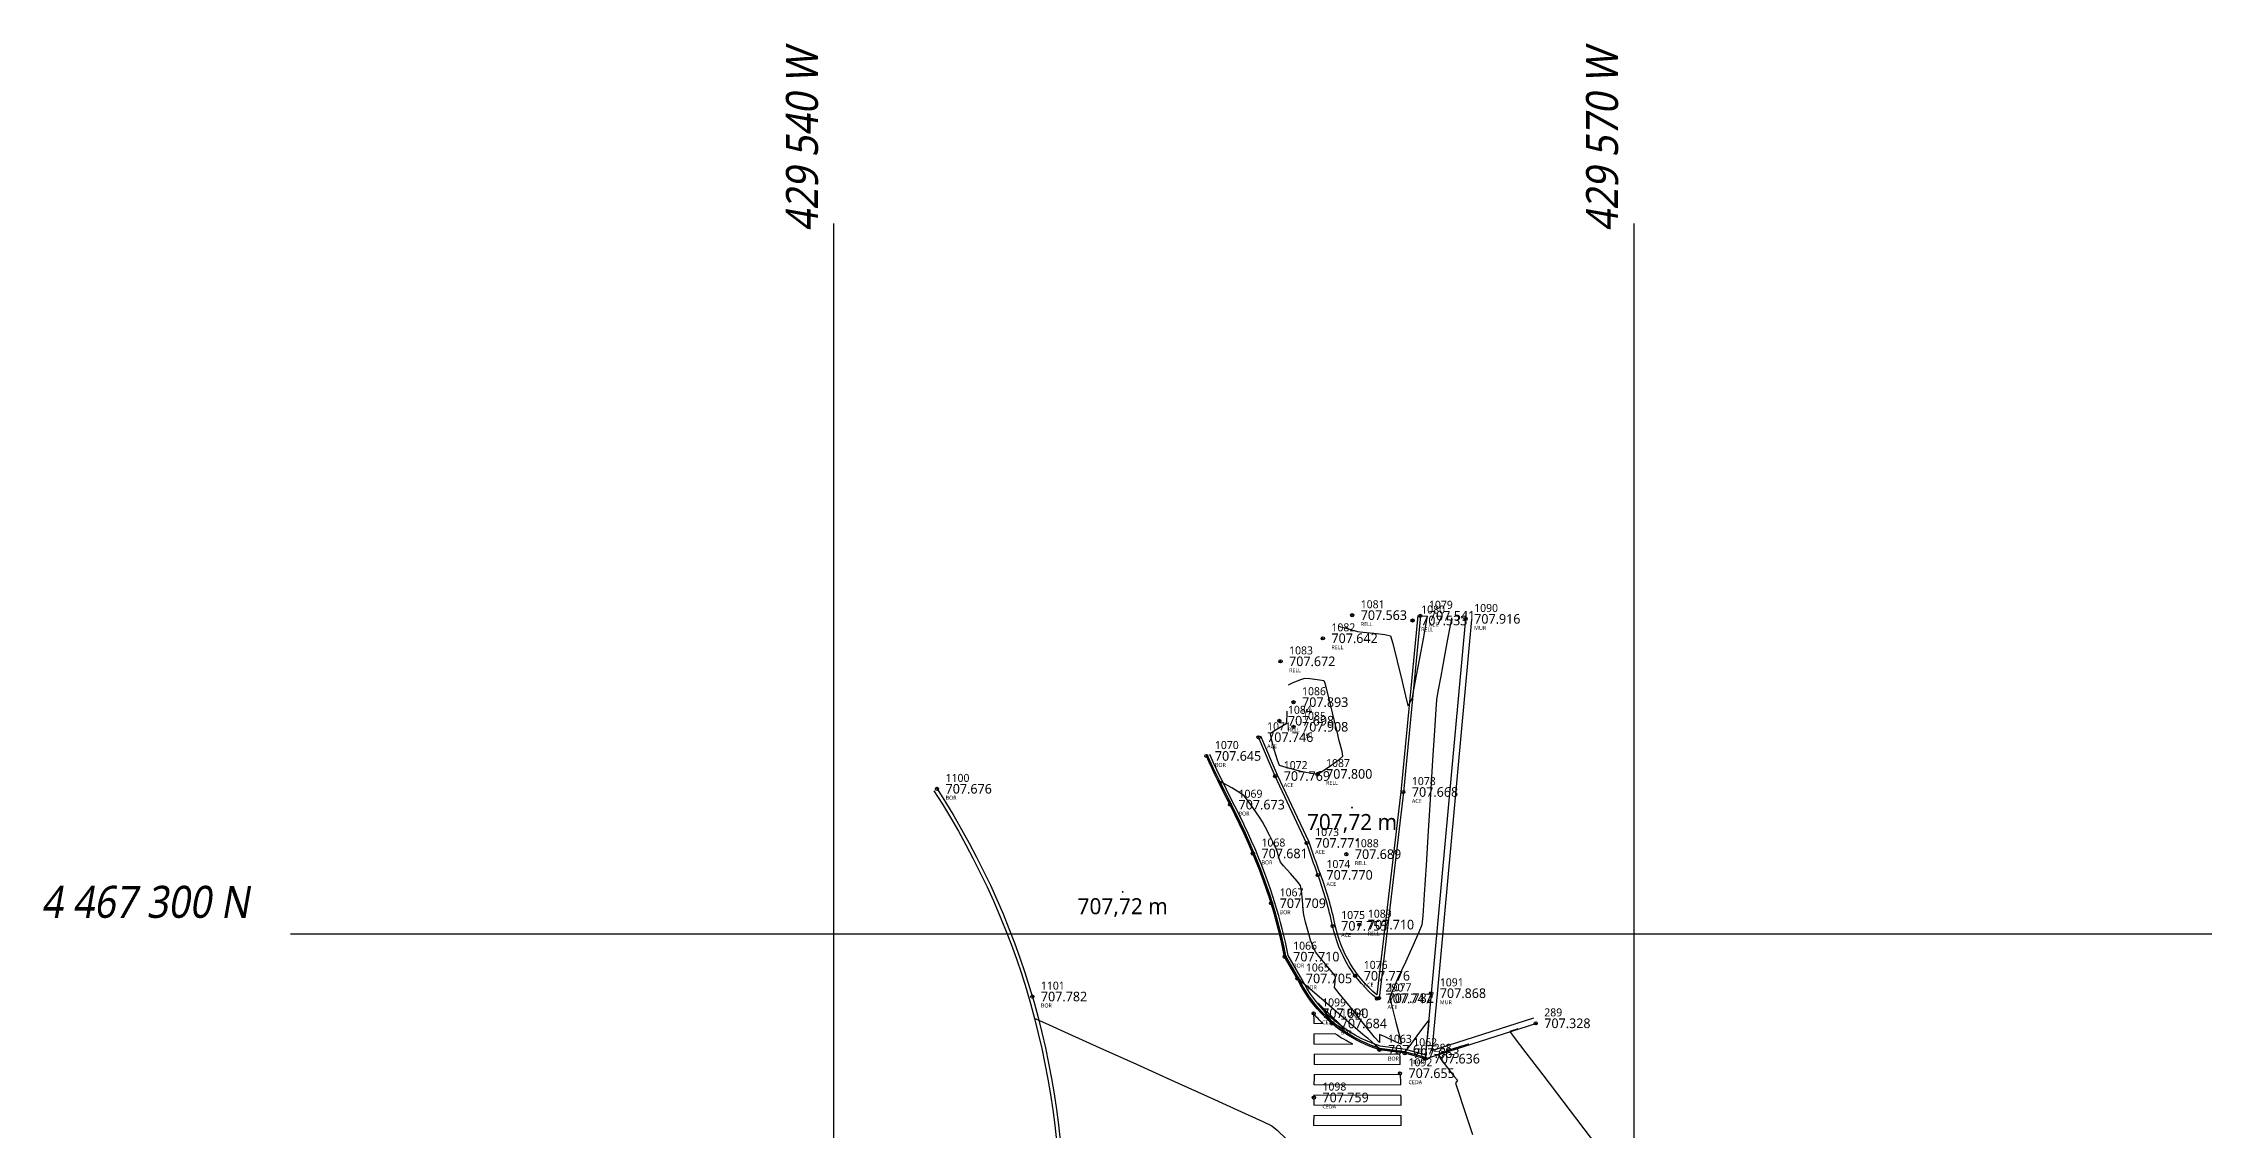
# Model space of a CAD drawing. Header units: metres. Extents: x 429510 to 429857, y 4467140 to 4467333.
# Drawn here: x 429510.4 to 429591.4, y 4467292.6 to 4467333.4 of the extents above; entities that cross this region are included whole.
import ezdxf
from ezdxf.enums import TextEntityAlignment as Align

# ---------------------------------------------------------------- set-up
doc = ezdxf.new("R2010")
doc.units = ezdxf.units.M
doc.header["$LTSCALE"] = 4
doc.header["$PDMODE"] = 32
doc.header["$PDSIZE"] = 0.12
doc.layers.add('38PASO-CEBRA', color=254, linetype='Continuous', lineweight=0)
doc.layers.add('TRIAL-ACERA', color=125, linetype='Continuous', lineweight=9)
for name, color, linetype in [('C-ETIQ', 7, 'Continuous'), ('C-MARC', 7, 'Continuous'), ('C-PUNTOS', 7, 'Continuous'), ('C-SUPE-ETIQ_Puntos', 92, 'Continuous'), ('C-TOPO-FEAT', 94, 'Continuous'), ('Cuadricula Coordenadas', 5, 'Continuous')]:
    doc.layers.add(name, color=color, linetype=linetype)
doc.layers.add('C-SUPE_CurvasNivel', color=42, linetype='Continuous', true_color=0xb38600)
for name, color, linetype, lineweight, true_color in [('TRIAL-BORDILLO', 232, 'Continuous', 9, 0xc70063), ('TRIAL-MURO BLOQUE LADRILLO', 20, 'Continuous', 13, 0xff3d3d), ('TRIAL-PINTURA HORIZONTAL', 254, 'Continuous', 9, 0xe0e0e0)]:
    doc.layers.add(name, color=color, linetype=linetype, lineweight=lineweight, true_color=true_color)
doc.styles.add('Coordenadas', font='segoeuil.ttf', dxfattribs={"width": 0.9, "height": 2})
doc.styles.get("Standard").update_dxf_attribs({"font": 'segoeuil.ttf'})
doc.styles.add('Trial_standard', font='segoeuisl.ttf')

# ---------------------------------------------------------------- blocks, each defined once
blk = doc.blocks.new('*U49')
at = {"color": 0, "linetype": 'ByBlock', "lineweight": -2, "transparency": 16777216}
blk.add_point((0, 0), dxfattribs=at)

msp = doc.modelspace()

# ---------------------------------------------------------------- linework, layer by layer
at = {"layer": '38PASO-CEBRA', "color": 254, "linetype": 'Continuous', "lineweight": 0}
for p, q in [((429557.99, 4467296.633), (429558.336, 4467296.633)), ((429557.994, 4467296.25), (429558.798, 4467296.25)), ((429557.997, 4467295.867), (429559.454, 4467295.867)), ((429558, 4467295.485), (429561.222, 4467295.485)), ((429557.999, 4467294.336), (429561.255, 4467294.336)), ((429558, 4467295.102), (429561.235, 4467295.102)), ((429558, 4467294.719), (429561.246, 4467294.719)), ((429557.993, 4467293.57), (429561.265, 4467293.57)), ((429557.997, 4467293.953), (429561.261, 4467293.953)), ((429557.983, 4467292.805), (429561.266, 4467292.805)), ((429557.989, 4467293.187), (429561.267, 4467293.187))]:
    msp.add_line(p, q, dxfattribs=at)
at = {"layer": 'C-MARC', "color": 7, "linetype": 'Continuous', "lineweight": -3}
for centre in [(429559.424, 4467304.734, 707.723), (429550.824, 4467301.576, 707.723)]:
    msp.add_circle(centre, 0.015, dxfattribs=at)
at = {"layer": 'C-SUPE_CurvasNivel', "color": 42, "linetype": 'Continuous', "lineweight": -3, "true_color": 0xb38600, "flags": 128}
for points, elevation in [([(429563.159, 4467311.846), (429563.155, 4467311.824), (429563.138, 4467311.734), (429563.094, 4467311.5), (429563.009, 4467311.049), (429562.879, 4467310.361), (429562.749, 4467309.661), (429562.644, 4467309.086), (429562.592, 4467308.772), (429562.566, 4467308.418), (429562.515, 4467307.625), (429562.447, 4467306.518), (429562.368, 4467305.223), (429562.284, 4467303.866), (429562.203, 4467302.573), (429562.131, 4467301.469), (429562.074, 4467300.681), (429562.04, 4467300.335), (429561.931, 4467300.058), (429561.707, 4467299.554), (429561.426, 4467298.943), (429561.149, 4467298.339), (429560.937, 4467297.861), (429560.848, 4467297.625), (429560.912, 4467297.288), (429561.065, 4467296.693), (429561.215, 4467296.123), (429561.271, 4467295.858), (429561.05, 4467295.945), (429560.666, 4467296.131), (429560.456, 4467296.229), (429560.453, 4467296.073), (429560.451, 4467295.919), (429560.273, 4467296.13), (429559.857, 4467296.638), (429559.363, 4467297.247), (429558.947, 4467297.763), (429558.769, 4467297.991), (429558.787, 4467298.195), (429558.805, 4467298.398), (429558.687, 4467298.551), (429558.436, 4467298.858), (429558.183, 4467299.167), (429558.058, 4467299.322), (429558.002, 4467299.442), (429557.918, 4467299.634), (429557.868, 4467299.757), (429557.8, 4467300.002), (429557.686, 4467300.432), (429557.616, 4467300.708), (429557.596, 4467300.904), (429557.565, 4467301.258), (429557.53, 4467301.612), (429557.498, 4467301.808), (429557.367, 4467301.977), (429557.113, 4467302.267), (429556.862, 4467302.548), (429556.74, 4467302.691), (429556.693, 4467302.828), (429556.626, 4467303.049), (429556.582, 4467303.188), (429556.503, 4467303.352), (429556.341, 4467303.676), (429556.173, 4467304.008), (429556.074, 4467304.196), (429555.954, 4467304.376), (429555.734, 4467304.695), (429555.511, 4467305.008), (429555.382, 4467305.175), (429555.216, 4467305.288), (429554.915, 4467305.473), (429554.622, 4467305.644), (429554.483, 4467305.712), (429554.562, 4467305.522), (429554.729, 4467305.187), (429554.822, 4467305.004), (429554.856, 4467304.934), (429554.89, 4467304.863), (429555.005, 4467304.617), (429555.256, 4467304.08), (429555.508, 4467303.541), (429555.627, 4467303.288), (429555.688, 4467303.158), (429555.748, 4467303.028), (429555.81, 4467302.856), (429555.874, 4467302.677), (429555.96, 4467302.441), (429556.139, 4467301.945), (429556.323, 4467301.434), (429556.422, 4467301.153), (429556.485, 4467300.912), (429556.592, 4467300.489), (429556.696, 4467300.075), (429556.749, 4467299.863), (429556.8, 4467299.656), (429556.881, 4467299.334), (429556.928, 4467299.153), (429557.009, 4467299.011), (429557.093, 4467298.871), (429557.179, 4467298.724), (429557.325, 4467298.475), (429557.404, 4467298.341), (429557.457, 4467298.284), (429557.511, 4467298.228), (429557.681, 4467298.082), (429558.102, 4467297.72), (429558.652, 4467297.249), (429559.206, 4467296.774), (429559.64, 4467296.401), (429559.83, 4467296.238), (429560.013, 4467296.081), (429560.296, 4467295.838), (429560.444, 4467295.712), (429560.509, 4467295.692), (429560.728, 4467295.654), (429561.148, 4467295.589), (429561.41, 4467295.569), (429561.573, 4467295.765), (429561.87, 4467296.17), (429562.16, 4467296.568), (429562.3, 4467296.744), (429562.294, 4467296.552), (429562.258, 4467296.198), (429562.235, 4467295.99)], 707.8), ([(429558.916, 4467311.543), (429558.93, 4467311.539), (429558.996, 4467311.52), (429559.162, 4467311.472), (429559.423, 4467311.397), (429559.629, 4467311.34), (429559.839, 4467311.318), (429560.245, 4467311.278), (429560.652, 4467311.229), (429560.865, 4467311.181), (429560.959, 4467310.885), (429561.123, 4467310.232), (429561.306, 4467309.464), (429561.432, 4467308.931), (429561.497, 4467308.66), (429561.52, 4467308.57), (429561.524, 4467308.557), (429561.531, 4467308.565), (429561.564, 4467308.616), (429561.632, 4467308.738), (429561.691, 4467308.856), (429561.735, 4467309.083), (429561.836, 4467309.63), (429561.967, 4467310.343), (429562.1, 4467311.064), (429562.205, 4467311.638), (429562.255, 4467311.909)], 707.6), ([(429556.978, 4467308.355), (429556.978, 4467308.345), (429556.978, 4467308.3), (429556.976, 4467308.187), (429556.971, 4467308.012), (429556.958, 4467307.879), (429556.798, 4467307.777), (429556.516, 4467307.613), (429556.357, 4467307.501), (429556.393, 4467307.307), (429556.495, 4467306.921), (429556.613, 4467306.532), (429556.698, 4467306.328), (429556.938, 4467306.246), (429557.406, 4467306.13), (429557.878, 4467306.03), (429558.132, 4467305.994), (429558.317, 4467306.1), (429558.636, 4467306.318), (429558.941, 4467306.541), (429559.084, 4467306.661), (429559.055, 4467306.833), (429558.982, 4467307.115), (429558.933, 4467307.294), (429558.875, 4467307.539), (429558.746, 4467308.076), (429558.591, 4467308.71), (429558.479, 4467309.154), (429558.417, 4467309.384), (429558.392, 4467309.465), (429558.384, 4467309.479), (429558.368, 4467309.486), (429558.297, 4467309.503), (429558.121, 4467309.53), (429557.848, 4467309.561), (429557.639, 4467309.575), (429557.461, 4467309.511), (429557.185, 4467309.398), (429557.026, 4467309.331)], 707.8), ([(429547.53, 4467296.825), (429547.567, 4467296.809), (429547.707, 4467296.745), (429548.069, 4467296.583), (429548.787, 4467296.26), (429549.969, 4467295.728), (429551.342, 4467295.11), (429552.774, 4467294.464), (429554.13, 4467293.851), (429555.278, 4467293.33), (429556.085, 4467292.96), (429556.416, 4467292.802), (429556.618, 4467292.63), (429556.973, 4467292.304)], 707.8), ([(429565.648, 4467296.435), (429565.637, 4467296.432), (429565.578, 4467296.414), (429565.449, 4467296.373), (429565.343, 4467296.331), (429565.505, 4467296.113), (429565.943, 4467295.539), (429566.576, 4467294.708), (429567.328, 4467293.724), (429568.119, 4467292.687), (429568.871, 4467291.699)], 707.4), ([(429563.803, 4467295.865), (429563.787, 4467295.86), (429563.717, 4467295.838), (429563.534, 4467295.783), (429563.214, 4467295.683), (429562.83, 4467295.554), (429562.65, 4467295.469), (429562.756, 4467295.295), (429563.006, 4467294.969), (429563.261, 4467294.653), (429563.377, 4467294.51), (429563.342, 4467294.453), (429563.307, 4467294.395), (429563.393, 4467294.133), (429563.62, 4467293.446), (429563.941, 4467292.474)], 707.6)]:
    msp.add_lwpolyline(points, dxfattribs=dict(at, elevation=elevation))
at = {"layer": 'C-SUPE_CurvasNivel', "color": 42, "linetype": 'Continuous', "lineweight": -3, "true_color": 0xb38600, "elevation": 707.8, "flags": 128}
msp.add_lwpolyline([(429559.154, 4467296.427), (429559.147, 4467296.435), (429559.094, 4467296.488), (429558.94, 4467296.64), (429558.656, 4467296.917), (429558.31, 4467297.251), (429558.15, 4467297.4), (429558.218, 4467297.302), (429558.355, 4467297.12), (429558.442, 4467297.005), (429558.517, 4467296.907), (429558.635, 4467296.754), (429558.707, 4467296.666), (429558.846, 4467296.587), (429558.978, 4467296.516), (429559.068, 4467296.468), (429559.154, 4467296.427)], close=True, dxfattribs=at)
at = {"layer": 'C-TOPO-FEAT', "color": 94, "linetype": 'Continuous', "lineweight": -3}
for points in [[(429562.165, 4467295.314, 707.636), (429561.4, 4467295.521, 707.663), (429560.452, 4467295.652, 707.667), (429560.276, 4467295.711, 707.669), (429560.103, 4467295.777, 707.67), (429559.932, 4467295.849, 707.672), (429559.764, 4467295.927, 707.673), (429559.599, 4467296.011, 707.675), (429559.437, 4467296.101, 707.676), (429559.278, 4467296.196, 707.678), (429559.122, 4467296.298, 707.679), (429558.971, 4467296.404, 707.681), (429558.823, 4467296.517, 707.682), (429558.68, 4467296.634, 707.684), (429558.533, 4467296.763, 707.686), (429558.392, 4467296.898, 707.688), (429558.255, 4467297.039, 707.69), (429558.124, 4467297.184, 707.692), (429557.999, 4467297.334, 707.694), (429557.879, 4467297.489, 707.695), (429557.766, 4467297.648, 707.697), (429557.658, 4467297.812, 707.699), (429557.557, 4467297.979, 707.701), (429557.462, 4467298.15, 707.703), (429557.374, 4467298.325, 707.705), (429556.898, 4467299.141, 707.71), (429556.828, 4467299.478, 707.71), (429556.752, 4467299.814, 707.71), (429556.671, 4467300.149, 707.709), (429556.583, 4467300.482, 707.709), (429556.49, 4467300.813, 707.709), (429556.391, 4467301.143, 707.709), (429556.391, 4467301.143, 707.709), (429556.29, 4467301.459, 707.704), (429556.184, 4467301.773, 707.7), (429556.073, 4467302.086, 707.695), (429555.957, 4467302.396, 707.69), (429555.836, 4467302.705, 707.686), (429555.709, 4467303.011, 707.681), (429555.709, 4467303.011, 707.681), (429555.549, 4467303.382, 707.679), (429555.382, 4467303.751, 707.678), (429555.211, 4467304.118, 707.676), (429555.033, 4467304.481, 707.675), (429554.85, 4467304.842, 707.673), (429554.62, 4467305.294, 707.666), (429554.395, 4467305.749, 707.659), (429554.176, 4467306.207, 707.652), (429553.963, 4467306.668, 707.645)], [(429562.178, 4467295.362, 707.776), (429561.41, 4467295.57, 707.803), (429560.463, 4467295.701, 707.807), (429560.29, 4467295.76, 707.809), (429560.118, 4467295.825, 707.81), (429559.95, 4467295.896, 707.812), (429559.783, 4467295.973, 707.813), (429559.62, 4467296.056, 707.815), (429559.46, 4467296.145, 707.816), (429559.303, 4467296.239, 707.818), (429559.15, 4467296.34, 707.819), (429559, 4467296.445, 707.821), (429558.854, 4467296.556, 707.822), (429558.712, 4467296.672, 707.824), (429558.567, 4467296.8, 707.826), (429558.427, 4467296.934, 707.828), (429558.291, 4467297.073, 707.83), (429558.162, 4467297.217, 707.832), (429558.037, 4467297.366, 707.834), (429557.919, 4467297.52, 707.835), (429557.806, 4467297.678, 707.837), (429557.7, 4467297.84, 707.839), (429557.599, 4467298.006, 707.841), (429557.506, 4467298.175, 707.843), (429557.418, 4467298.348, 707.845), (429556.945, 4467299.159, 707.85), (429556.875, 4467299.496, 707.85), (429556.8, 4467299.831, 707.85), (429556.718, 4467300.165, 707.85), (429556.631, 4467300.497, 707.849), (429556.538, 4467300.828, 707.849), (429556.439, 4467301.158, 707.849), (429556.439, 4467301.158, 707.849), (429556.338, 4467301.475, 707.844), (429556.232, 4467301.789, 707.84), (429556.12, 4467302.103, 707.835), (429556.004, 4467302.414, 707.83), (429555.882, 4467302.723, 707.826), (429555.755, 4467303.03, 707.821), (429555.755, 4467303.03, 707.821), (429555.594, 4467303.403, 707.819), (429555.428, 4467303.772, 707.818), (429555.256, 4467304.139, 707.816), (429555.078, 4467304.503, 707.815), (429554.894, 4467304.865, 707.813), (429554.664, 4467305.317, 707.806), (429554.44, 4467305.771, 707.799), (429554.221, 4467306.229, 707.792), (429554.009, 4467306.689, 707.785)]]:
    msp.add_polyline3d(points, dxfattribs=at)
at = {"layer": 'Cuadricula Coordenadas', "color": 8, "lineweight": -3}
for p, q in [((429540, 4467149.365), (429540, 4467326.644)), ((429570, 4467149.365), (429570, 4467326.644)), ((429519.62, 4467300), (429711.859, 4467300))]:
    msp.add_line(p, q, dxfattribs=at)
at = {"layer": 'TRIAL-ACERA', "lineweight": -3}
for points in [[(429561.888, 4467311.938), (429561.25, 4467305.327), (429560.352, 4467297.709, -0.16608), (429558.796, 4467300.316, 0.03616), (429558.24, 4467302.241, -0.0077), (429557.817, 4467303.443), (429556.636, 4467305.957), (429556.012, 4467307.41)], [(429560.438, 4467297.587), (429560.361, 4467297.571, -0.171241), (429558.698, 4467300.295, 0.03616), (429558.146, 4467302.206, -0.007665), (429557.724, 4467303.406), (429556.545, 4467305.916), (429555.92, 4467307.371)]]:
    msp.add_lwpolyline(points, format="xyb", dxfattribs=at)
msp.add_lwpolyline([(429561.988, 4467311.928), (429561.349, 4467305.316), (429560.438, 4467297.587)], dxfattribs=at)
at = {"layer": 'TRIAL-BORDILLO', "lineweight": -3}
for points in [[(429562.165, 4467295.314), (429561.4, 4467295.521), (429560.452, 4467295.652, -0.206417), (429557.374, 4467298.325), (429556.898, 4467299.141, 0.051058), (429555.709, 4467303.011, 0.019277), (429554.85, 4467304.842, -0.012509), (429553.963, 4467306.668, -2.106374)], [(429562.202, 4467295.449), (429561.428, 4467295.658), (429560.483, 4467295.789, -0.206086), (429557.498, 4467298.391), (429557.031, 4467299.191, 0.050764), (429555.838, 4467303.066, 0.019277), (429554.974, 4467304.906, -0.012509), (429554.09, 4467306.726, -0.012509)], [(429543.748, 4467305.36, -0.161352), (429548.417, 4467287.545, -0.074054), (429546.725, 4467279.66, -0.054763), (429543.53, 4467273.35, -0.04513), (429541.036, 4467270.191, -0.043429), (429536.513, 4467266.179, -0.043429)], [(429543.865, 4467305.436, -0.161352), (429548.557, 4467287.536, -0.074054), (429546.856, 4467279.611, -0.054763), (429543.647, 4467273.273, -0.04513), (429541.138, 4467270.095, -0.043429), (429536.596, 4467266.067, 2.039021)]]:
    msp.add_lwpolyline(points, format="xyb", dxfattribs=at)
at = {"layer": 'TRIAL-MURO BLOQUE LADRILLO', "lineweight": -3}
for points in [[(429563.684, 4467311.809), (429562.396, 4467297.769), (429562.165, 4467295.314), (429566.313, 4467296.641)], [(429563.903, 4467311.789), (429562.615, 4467297.749), (429562.415, 4467295.625), (429566.246, 4467296.851)]]:
    msp.add_lwpolyline(points, dxfattribs=at)
at = {"layer": 'TRIAL-PINTURA HORIZONTAL', "lineweight": -3}
for points in [[(429557.985, 4467297.016, -0.000705), (429557.99, 4467296.633, -0.000705)], [(429558.336, 4467296.633, -0.031479), (429557.985, 4467297.016)], [(429557.994, 4467296.25, -0.000705), (429557.997, 4467295.867, -0.000705)], [(429559.454, 4467295.867, -0.046093), (429558.798, 4467296.25)], [(429558, 4467295.485, -0.000705), (429558, 4467295.102, -0.000705)], [(429561.222, 4467295.481, -0.011301), (429561.035, 4467295.485, -0.011301)], [(429561.235, 4467295.102, 0.001519), (429561.222, 4467295.485)], [(429558, 4467294.719, -0.000705), (429557.999, 4467294.336, -0.000705)], [(429561.255, 4467294.336, 0.001519), (429561.246, 4467294.719)], [(429557.997, 4467293.953, -0.000705), (429557.993, 4467293.57, -0.000705)], [(429561.265, 4467293.57, 0.001519), (429561.261, 4467293.953)], [(429557.989, 4467293.187, -0.000705), (429557.983, 4467292.805, -0.000705)], [(429561.266, 4467292.805, 0.001518), (429561.267, 4467293.187)]]:
    msp.add_lwpolyline(points, format="xyb", dxfattribs=at)

# ---------------------------------------------------------------- block references
at = {"layer": 'C-PUNTOS'}
for p in [(429559.43, 4467311.949, 707.563), (429561.696, 4467311.751, 707.533), (429561.988, 4467311.928, 707.541), (429563.684, 4467311.809, 707.916), (429558.333, 4467311.083, 707.642), (429556.745, 4467310.218, 707.672), (429557.231, 4467308.687, 707.893), (429555.92, 4467307.371, 707.746), (429556.701, 4467307.99, 707.698), (429557.23, 4467307.762, 707.908), (429553.963, 4467306.668, 707.645), (429556.545, 4467305.916, 707.769), (429558.132, 4467305.994, 707.8), (429543.865, 4467305.436, 707.676), (429554.85, 4467304.842, 707.673), (429561.349, 4467305.316, 707.668), (429557.724, 4467303.406, 707.771), (429555.709, 4467303.011, 707.681), (429559.212, 4467302.985, 707.689), (429558.146, 4467302.206, 707.77), (429556.391, 4467301.143, 707.709), (429558.698, 4467300.295, 707.755), (429559.698, 4467300.342, 707.71), (429556.898, 4467299.141, 707.71), (429557.374, 4467298.325, 707.705), (429559.544, 4467298.424, 707.776), (429547.439, 4467297.645, 707.782), (429560.361, 4467297.571, 707.747), (429560.438, 4467297.587, 707.782), (429562.396, 4467297.769, 707.868), (429557.985, 4467297.016, 707.69), (429558.68, 4467296.634, 707.684), (429566.313, 4467296.641, 707.328), (429560.452, 4467295.652, 707.667), (429561.4, 4467295.521, 707.663), (429562.165, 4467295.314, 707.636), (429561.222, 4467294.769, 707.655), (429557.996, 4467293.86, 707.759)]:
    msp.add_blockref('*U49', p, dxfattribs=at)

# ---------------------------------------------------------------- texts
at = {"layer": 'C-ETIQ', "color": 1, "linetype": 'ByBlock', "char_height": 0.36, "attachment_point": 4, "style": 'Trial_standard'}
for s, insert in [('707.563', (429559.751, 4467311.949, 707.563)), ('707.533', (429562.017, 4467311.751, 707.533)), ('707.541', (429562.309, 4467311.928, 707.541)), ('707.916', (429564.005, 4467311.809, 707.916)), ('707.642', (429558.654, 4467311.083, 707.642)), ('707.672', (429557.066, 4467310.218, 707.672)), ('707.698', (429557.022, 4467307.99, 707.698)), ('707.893', (429557.552, 4467308.687, 707.893)), ('707.746', (429556.241, 4467307.371, 707.746)), ('707.908', (429557.551, 4467307.762, 707.908)), ('707.645', (429554.284, 4467306.668, 707.645)), ('707.769', (429556.866, 4467305.916, 707.769)), ('707.800', (429558.453, 4467305.994, 707.8)), ('707.676', (429544.186, 4467305.436, 707.676)), ('707.673', (429555.171, 4467304.842, 707.673)), ('707.668', (429561.67, 4467305.316, 707.668)), ('707.771', (429558.045, 4467303.406, 707.771)), ('707.681', (429556.03, 4467303.011, 707.681)), ('707.689', (429559.533, 4467302.985, 707.689)), ('707.770', (429558.467, 4467302.206, 707.77)), ('707.709', (429556.712, 4467301.143, 707.709)), ('707.755', (429559.019, 4467300.295, 707.755)), ('707.710', (429560.019, 4467300.342, 707.71)), ('707.710', (429557.219, 4467299.141, 707.71)), ('707.705', (429557.695, 4467298.325, 707.705)), ('707.776', (429559.865, 4467298.424, 707.776)), ('707.782', (429547.76, 4467297.645, 707.782)), ('707.747', (429560.682, 4467297.571, 707.747)), ('707.782', (429560.759, 4467297.587, 707.782)), ('707.868', (429562.717, 4467297.769, 707.868)), ('707.690', (429558.306, 4467297.016, 707.69)), ('707.684', (429559.001, 4467296.634, 707.684)), ('707.328', (429566.634, 4467296.641, 707.328)), ('707.667', (429560.773, 4467295.652, 707.667)), ('707.663', (429561.721, 4467295.521, 707.663)), ('707.636', (429562.486, 4467295.314, 707.636)), ('707.655', (429561.543, 4467294.769, 707.655)), ('707.759', (429558.317, 4467293.86, 707.759))]:
    msp.add_mtext(s, dxfattribs=dict(at, insert=insert))
at = {"layer": 'C-ETIQ', "linetype": 'ByBlock', "style": 'Trial_standard'}
for s, insert, char_height, attachment_point in [('1081', (429559.751, 4467312.207, 707.563), 0.3, 7), ('1080', (429562.017, 4467312.009, 707.533), 0.3, 7), ('1079', (429562.309, 4467312.187, 707.541), 0.3, 7), ('1090', (429564.005, 4467312.068, 707.916), 0.3, 7), ('1082', (429558.654, 4467311.341, 707.642), 0.3, 7), ('RELL', (429559.751, 4467311.691, 707.563), 0.15, 1), ('RELL', (429562.017, 4467311.493, 707.533), 0.15, 1), ('ACE', (429562.309, 4467311.669, 707.541), 0.15, 1), ('MUR', (429564.005, 4467311.55, 707.916), 0.15, 1), ('1083', (429557.066, 4467310.476, 707.672), 0.3, 7), ('RELL', (429558.654, 4467310.825, 707.642), 0.15, 1), ('RELL', (429557.066, 4467309.96, 707.672), 0.15, 1), ('1086', (429557.552, 4467308.945, 707.893), 0.3, 7), ('1084', (429557.022, 4467308.248, 707.698), 0.3, 7), ('RELL', (429557.552, 4467308.429, 707.893), 0.15, 1), ('1085', (429557.551, 4467308.02, 707.908), 0.3, 7), ('1071', (429556.241, 4467307.629, 707.746), 0.3, 7), ('RELL', (429557.022, 4467307.732, 707.698), 0.15, 1), ('RELL', (429557.551, 4467307.504, 707.908), 0.15, 1), ('1070', (429554.284, 4467306.926, 707.645), 0.3, 7), ('ACE', (429556.241, 4467307.113, 707.746), 0.15, 1), ('1072', (429556.866, 4467306.174, 707.769), 0.3, 7), ('1087', (429558.453, 4467306.252, 707.8), 0.3, 7), ('1100', (429544.186, 4467305.694, 707.676), 0.3, 7), ('BOR', (429554.284, 4467306.41, 707.645), 0.15, 1), ('ACE', (429556.866, 4467305.658, 707.769), 0.15, 1), ('RELL', (429558.453, 4467305.736, 707.8), 0.15, 1), ('1078', (429561.67, 4467305.574, 707.668), 0.3, 7), ('BOR', (429544.186, 4467305.178, 707.676), 0.15, 1), ('1069', (429555.171, 4467305.1, 707.673), 0.3, 7), ('ACE', (429561.67, 4467305.058, 707.668), 0.15, 1), ('BOR', (429555.171, 4467304.584, 707.673), 0.15, 1), ('1068', (429556.03, 4467303.27, 707.681), 0.3, 7), ('1073', (429558.045, 4467303.665, 707.771), 0.3, 7), ('1088', (429559.533, 4467303.243, 707.689), 0.3, 7), ('BOR', (429556.03, 4467302.752, 707.681), 0.15, 1), ('ACE', (429558.045, 4467303.147, 707.771), 0.15, 1), ('1074', (429558.467, 4467302.464, 707.77), 0.3, 7), ('RELL', (429559.533, 4467302.727, 707.689), 0.15, 1), ('1067', (429556.712, 4467301.401, 707.709), 0.3, 7), ('ACE', (429558.467, 4467301.948, 707.77), 0.15, 1), ('BOR', (429556.712, 4467300.885, 707.709), 0.15, 1), ('1075', (429559.019, 4467300.553, 707.755), 0.3, 7), ('1089', (429560.019, 4467300.601, 707.71), 0.3, 7), ('ACE', (429559.019, 4467300.037, 707.755), 0.15, 1), ('RELL', (429560.019, 4467300.083, 707.71), 0.15, 1), ('1066', (429557.219, 4467299.4, 707.71), 0.3, 7), ('BOR', (429557.219, 4467298.882, 707.71), 0.15, 1), ('1065', (429557.695, 4467298.583, 707.705), 0.3, 7), ('1076', (429559.865, 4467298.682, 707.776), 0.3, 7), ('1101', (429547.76, 4467297.903, 707.782), 0.3, 7), ('BOR', (429557.695, 4467298.067, 707.705), 0.15, 1), ('1099', (429558.306, 4467297.274, 707.69), 0.3, 7), ('ACE', (429559.865, 4467298.166, 707.776), 0.15, 1), ('290', (429560.682, 4467297.829, 707.747), 0.3, 7), ('1077', (429560.759, 4467297.845, 707.782), 0.3, 7), ('1091', (429562.717, 4467298.027, 707.868), 0.3, 7), ('BOR', (429547.76, 4467297.387, 707.782), 0.15, 1), ('CEDA', (429558.306, 4467296.758, 707.69), 0.15, 1), ('1064', (429559.001, 4467296.892, 707.684), 0.3, 7), ('ACE', (429560.759, 4467297.329, 707.782), 0.15, 1), ('MUR', (429562.717, 4467297.511, 707.868), 0.15, 1), ('289', (429566.634, 4467296.899, 707.328), 0.3, 7), ('BOR', (429559.001, 4467296.376, 707.684), 0.15, 1), ('1063', (429560.773, 4467295.91, 707.667), 0.3, 7), ('1062', (429561.721, 4467295.779, 707.663), 0.3, 7), ('BOR', (429560.773, 4467295.394, 707.667), 0.15, 1), ('1092', (429561.543, 4467295.027, 707.655), 0.3, 7), ('BOR', (429561.721, 4467295.263, 707.663), 0.15, 1), ('288', (429562.486, 4467295.572, 707.636), 0.3, 7), ('1098', (429558.317, 4467294.118, 707.759), 0.3, 7), ('CEDA', (429561.543, 4467294.511, 707.655), 0.15, 1), ('CEDA', (429558.317, 4467293.602, 707.759), 0.15, 1)]:
    msp.add_mtext(s, dxfattribs=dict(at, insert=insert, char_height=char_height, attachment_point=attachment_point))
at = {"layer": 'C-SUPE-ETIQ_Puntos', "color": 92, "linetype": 'Continuous', "lineweight": -3, "char_height": 0.6, "attachment_point": 2}
for insert in [(429559.424, 4467304.494, 707.723), (429550.824, 4467301.336, 707.723)]:
    msp.add_mtext('707,72 m', dxfattribs=dict(at, insert=insert))
at = {"layer": 'Cuadricula Coordenadas', "color": 7, "lineweight": -3, "style": 'Coordenadas', "oblique": 10, "width": 0.9}
for s, p in [('   429 540 W', (429538.8, 4467333.21)), ('   429 570 W', (429568.8, 4467333.21))]:
    msp.add_text(s, height=1.2, rotation=90, dxfattribs=at).set_placement(p, align=Align.MIDDLE_RIGHT)
msp.add_text(' 4 467 300 N', height=1.2, dxfattribs=at).set_placement((429509.908, 4467301.2), align=Align.MIDDLE_LEFT)

doc.saveas('drawing.dxf')
